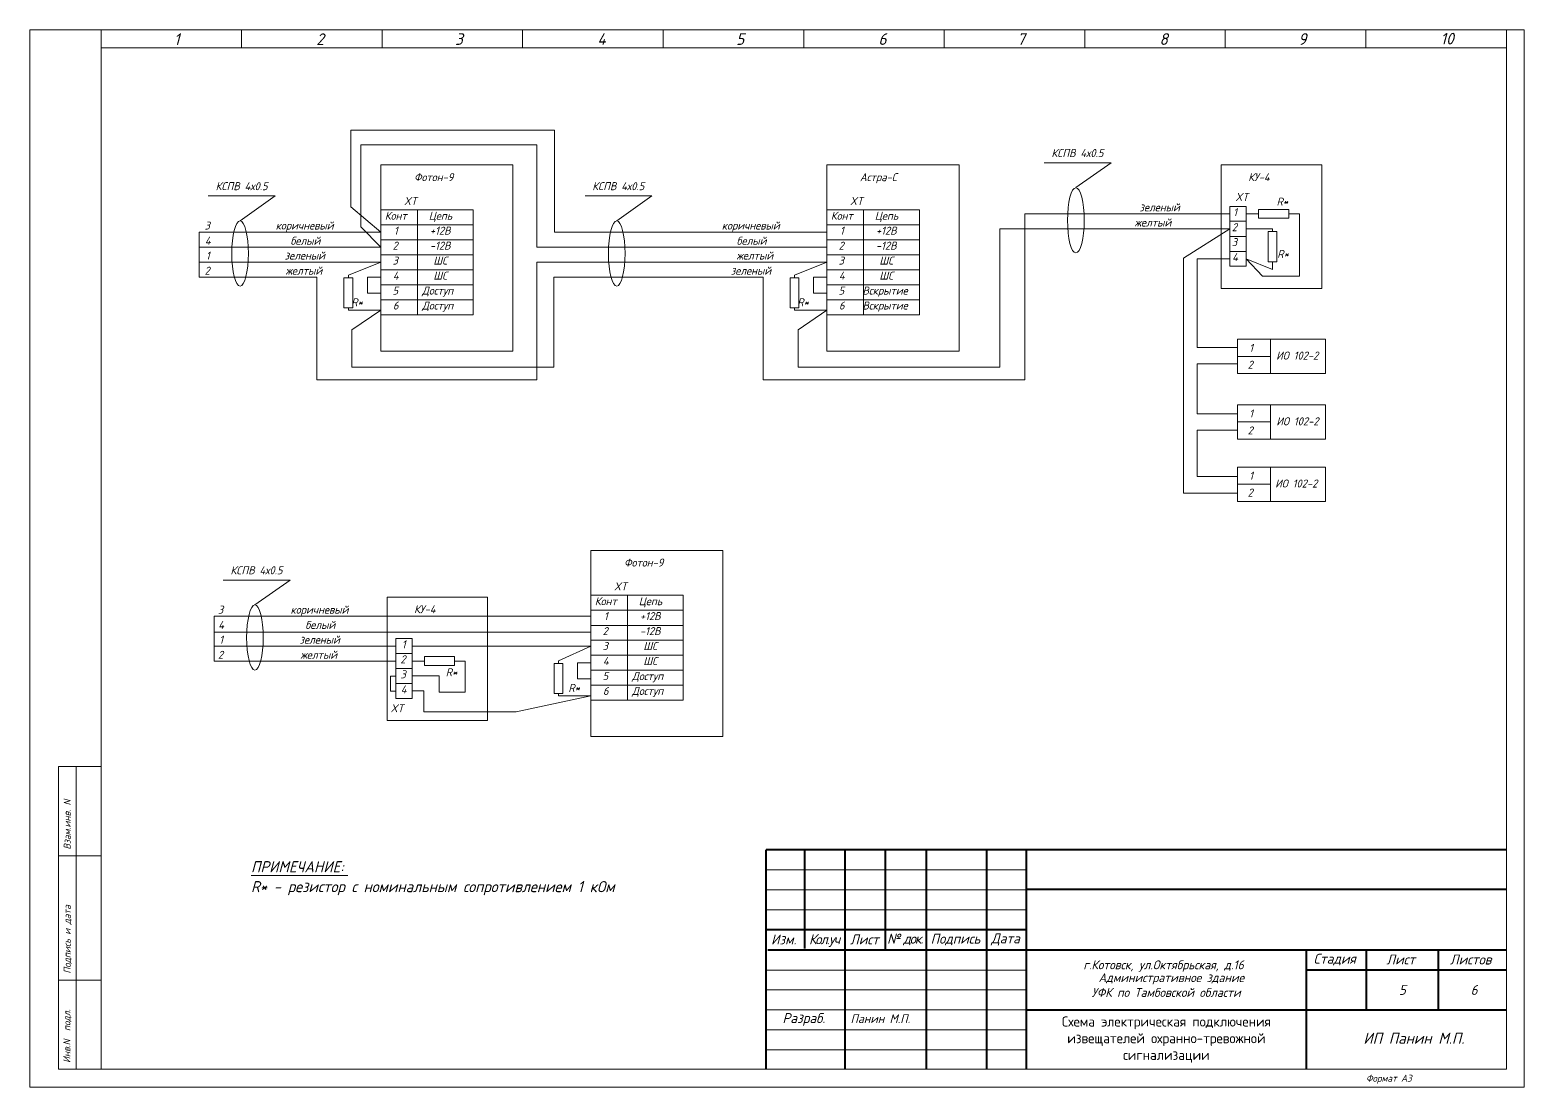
# Model space of a CAD drawing. Header units: inches. Extents: x -24 to 3888, y 393 to 1828.
# Drawn here: x 12.1 to 146.5, y 1161.6 to 1256.7 of the extents above; entities that cross this region are included whole.
import ezdxf

# ---------------------------------------------------------------- set-up
doc = ezdxf.new("R2010")
doc.units = ezdxf.units.IN
doc.header["$MEASUREMENT"] = 0
doc.linetypes.add('Caddy_Solid', pattern=[0])
doc.layers.add('DESC', color=7, linetype='Continuous')
doc.styles.get("Standard").update_dxf_attribs({"font": 'GOST_Common Italic_0.ttf'})

msp = doc.modelspace()

# ---------------------------------------------------------------- linework, layer by layer
at = {"layer": 'DESC', "linetype": 'Caddy_Solid', "lineweight": 15}
for p, q in [((18.46, 1255.08), (18.46, 1256.68)), ((31.1, 1255.08), (31.1, 1256.68)), ((43.74, 1255.08), (43.74, 1256.68)), ((56.38, 1255.08), (56.38, 1256.68)), ((69.02, 1255.08), (69.02, 1256.68)), ((81.66, 1255.08), (81.66, 1256.68)), ((94.3, 1255.08), (94.3, 1256.68)), ((106.94, 1255.08), (106.94, 1256.68)), ((119.58, 1255.08), (119.58, 1256.68)), ((132.22, 1255.08), (132.22, 1256.68)), ((144.86, 1255.08), (144.86, 1256.68)), ((18.46, 1255.06), (144.86, 1255.06)), ((18.46, 1255.06), (18.46, 1163.24)), ((144.86, 1255.06), (144.86, 1163.24)), ((14.62, 1163.26), (14.62, 1190.46)), ((14.62, 1190.46), (18.46, 1190.46)), ((16.22, 1190.46), (16.22, 1163.26)), ((14.62, 1182.44), (18.46, 1182.44)), ((14.62, 1171.26), (18.46, 1171.26)), ((144.86, 1163.24), (14.62, 1163.24))]:
    msp.add_line(p, q, dxfattribs=at)
at = {"layer": 'DESC', "color": 0, "lineweight": 15}
for p, q in [((40.92, 1240.77), (40.92, 1247.67)), ((40.92, 1247.67), (59.23, 1247.67)), ((59.23, 1247.67), (59.23, 1238.5)), ((41.84, 1238.98), (41.84, 1246.36)), ((41.84, 1246.36), (57.65, 1246.36)), ((57.65, 1246.36), (57.65, 1237.14)), ((109.31, 1244.73), (103.28, 1244.73)), ((106.14, 1242.5), (109.31, 1244.73)), ((34.13, 1241.75), (28.1, 1241.75)), ((30.96, 1239.51), (34.13, 1241.75)), ((43.63, 1238.5), (40.92, 1240.77)), ((68.01, 1241.75), (61.99, 1241.75)), ((64.84, 1239.51), (68.01, 1241.75)), ((120, 1240.81), (121.46, 1240.81)), ((120, 1240.81), (120, 1235.43)), ((121.46, 1240.81), (121.46, 1239.47)), ((125.29, 1240.53), (122.57, 1240.53)), ((122.57, 1240.53), (122.57, 1239.75)), ((125.29, 1239.75), (125.29, 1240.53)), ((43.63, 1240.49), (46.91, 1240.49)), ((46.91, 1240.49), (46.91, 1239.15)), ((46.91, 1240.49), (51.93, 1240.49)), ((51.93, 1240.49), (51.93, 1239.15)), ((83.75, 1240.49), (87.03, 1240.49)), ((87.03, 1240.49), (87.03, 1239.15)), ((87.03, 1240.49), (92.06, 1240.49)), ((92.06, 1240.49), (92.06, 1239.15)), ((101.56, 1225.23), (101.56, 1240.14)), ((101.56, 1240.14), (108.5, 1240.14)), ((120, 1240.14), (108.5, 1240.14)), ((121.46, 1239.47), (120, 1239.47)), ((120, 1239.47), (121.46, 1239.47)), ((122.38, 1240.14), (121.46, 1240.14)), ((121.46, 1239.47), (121.46, 1238.12)), ((122.57, 1240.14), (122.38, 1240.14)), ((122.57, 1239.75), (125.29, 1239.75)), ((125.29, 1240.14), (125.53, 1240.14)), ((125.53, 1240.14), (126.25, 1240.14)), ((126.25, 1240.14), (126.25, 1234.55)), ((43.63, 1238.5), (27.29, 1238.5)), ((27.29, 1238.5), (27.29, 1234.45)), ((43.63, 1237.14), (41.84, 1238.98)), ((46.91, 1239.15), (43.63, 1239.15)), ((43.63, 1239.15), (46.91, 1239.15)), ((51.93, 1239.15), (46.91, 1239.15)), ((46.91, 1239.15), (46.91, 1237.8)), ((46.91, 1239.15), (51.93, 1239.15)), ((51.93, 1239.15), (51.93, 1237.8)), ((59.23, 1238.5), (72.26, 1238.5)), ((83.75, 1238.5), (72.26, 1238.5)), ((87.03, 1239.15), (83.75, 1239.15)), ((83.75, 1239.15), (87.03, 1239.15)), ((92.06, 1239.15), (87.03, 1239.15)), ((87.03, 1239.15), (87.03, 1237.8)), ((87.03, 1239.15), (92.06, 1239.15)), ((92.06, 1239.15), (92.06, 1237.8)), ((99.29, 1226.37), (99.29, 1238.78)), ((99.29, 1238.78), (108.5, 1238.78)), ((120, 1238.78), (108.5, 1238.78)), ((120, 1238.78), (115.81, 1236.17)), ((121.46, 1238.12), (120, 1238.12)), ((120, 1238.12), (121.46, 1238.12)), ((121.46, 1238.79), (123.83, 1238.79)), ((121.46, 1238.12), (121.46, 1236.77)), ((124.22, 1238.56), (123.44, 1238.56)), ((123.44, 1238.56), (123.44, 1235.84)), ((123.83, 1238.79), (123.83, 1238.73)), ((123.83, 1238.56), (123.83, 1238.74)), ((124.22, 1235.84), (124.22, 1238.56)), ((43.63, 1237.14), (27.29, 1237.14)), ((46.91, 1237.8), (43.63, 1237.8)), ((43.63, 1237.8), (46.91, 1237.8)), ((51.93, 1237.8), (46.91, 1237.8)), ((46.91, 1237.8), (46.91, 1236.46)), ((46.91, 1237.8), (51.93, 1237.8)), ((51.93, 1237.8), (51.93, 1236.46)), ((57.65, 1237.14), (72.65, 1237.14)), ((83.75, 1237.14), (72.26, 1237.14)), ((87.03, 1237.8), (83.75, 1237.8)), ((83.75, 1237.8), (87.03, 1237.8)), ((92.06, 1237.8), (87.03, 1237.8)), ((87.03, 1237.8), (87.03, 1236.46)), ((87.03, 1237.8), (92.06, 1237.8)), ((92.06, 1237.8), (92.06, 1236.46)), ((121.46, 1236.77), (120, 1236.77)), ((120, 1236.77), (121.46, 1236.77)), ((121.46, 1236.77), (121.46, 1235.43)), ((43.63, 1235.81), (27.29, 1235.81)), ((40.71, 1234.64), (43.63, 1235.81)), ((46.91, 1236.46), (43.63, 1236.46)), ((43.63, 1236.46), (46.91, 1236.46)), ((51.93, 1236.46), (46.91, 1236.46)), ((46.91, 1236.46), (46.91, 1235.11)), ((46.91, 1236.46), (51.93, 1236.46)), ((51.93, 1236.46), (51.93, 1235.11)), ((57.65, 1225.23), (57.65, 1235.81)), ((57.65, 1235.81), (72.26, 1235.81)), ((83.75, 1235.81), (72.26, 1235.81)), ((80.83, 1234.64), (83.75, 1235.81)), ((87.03, 1236.46), (83.75, 1236.46)), ((83.75, 1236.46), (87.03, 1236.46)), ((92.06, 1236.46), (87.03, 1236.46)), ((87.03, 1236.46), (87.03, 1235.11)), ((87.03, 1236.46), (92.06, 1236.46)), ((92.06, 1236.46), (92.06, 1235.11)), ((115.81, 1236.17), (115.81, 1215.04)), ((117.06, 1228.12), (117.06, 1236.1)), ((117.06, 1236.1), (120, 1236.1)), ((120, 1235.43), (121.46, 1235.43)), ((122.94, 1234.55), (121.46, 1236.1)), ((123.83, 1235.14), (121.46, 1236.1)), ((123.44, 1235.84), (124.22, 1235.84)), ((123.83, 1235.84), (123.83, 1235.6)), ((123.83, 1235.6), (123.83, 1235.14)), ((37.88, 1234.45), (27.29, 1234.45)), ((37.88, 1234.45), (37.88, 1225.23)), ((40.31, 1234.4), (40.31, 1231.68)), ((41.1, 1234.4), (40.31, 1234.4)), ((40.71, 1234.4), (40.71, 1234.64)), ((41.1, 1231.68), (41.1, 1234.4)), ((43.63, 1234.45), (42.41, 1234.45)), ((42.41, 1234.45), (42.41, 1233)), ((46.91, 1235.11), (43.63, 1235.11)), ((43.63, 1235.11), (46.91, 1235.11)), ((51.93, 1235.11), (46.91, 1235.11)), ((46.91, 1235.11), (46.91, 1233.76)), ((46.91, 1235.11), (51.93, 1235.11)), ((51.93, 1235.11), (51.93, 1233.76)), ((59.17, 1226.37), (59.17, 1234.45)), ((59.17, 1234.45), (72.26, 1234.45)), ((78, 1234.45), (72.26, 1234.45)), ((78, 1234.45), (78, 1225.23)), ((80.44, 1234.4), (80.44, 1231.68)), ((81.22, 1234.4), (80.44, 1234.4)), ((80.83, 1234.4), (80.83, 1234.64)), ((81.22, 1231.68), (81.22, 1234.4)), ((83.75, 1234.45), (82.54, 1234.45)), ((82.54, 1234.45), (82.54, 1233)), ((87.03, 1235.11), (83.75, 1235.11)), ((83.75, 1235.11), (87.03, 1235.11)), ((92.06, 1235.11), (87.03, 1235.11)), ((87.03, 1235.11), (87.03, 1233.76)), ((87.03, 1235.11), (92.06, 1235.11)), ((92.06, 1235.11), (92.06, 1233.76)), ((126.25, 1234.55), (122.94, 1234.55)), ((42.41, 1233), (43.63, 1233)), ((46.91, 1233.76), (43.63, 1233.76)), ((43.63, 1233.76), (46.91, 1233.76)), ((51.93, 1233.76), (46.91, 1233.76)), ((46.91, 1233.76), (46.91, 1232.42)), ((46.91, 1233.76), (51.93, 1233.76)), ((51.93, 1233.76), (51.93, 1232.42)), ((82.54, 1233), (83.75, 1233)), ((87.03, 1233.76), (83.75, 1233.76)), ((83.75, 1233.76), (87.03, 1233.76)), ((92.06, 1233.76), (87.03, 1233.76)), ((87.03, 1233.76), (87.03, 1232.42)), ((87.03, 1233.76), (92.06, 1233.76)), ((92.06, 1233.76), (92.06, 1232.42)), ((40.31, 1231.68), (41.1, 1231.68)), ((40.71, 1231.68), (40.71, 1231.49)), ((40.71, 1231.49), (43.63, 1231.49)), ((43.63, 1231.49), (41.02, 1229.73)), ((46.91, 1232.42), (43.63, 1232.42)), ((43.63, 1232.42), (46.91, 1232.42)), ((51.93, 1232.42), (46.91, 1232.42)), ((46.91, 1232.42), (46.91, 1231.07)), ((46.91, 1232.42), (51.93, 1232.42)), ((51.93, 1232.42), (51.93, 1231.07)), ((80.44, 1231.68), (81.22, 1231.68)), ((80.83, 1231.68), (80.83, 1231.49)), ((80.83, 1231.49), (83.75, 1231.49)), ((83.75, 1231.49), (81.15, 1229.73)), ((87.03, 1232.42), (83.75, 1232.42)), ((83.75, 1232.42), (87.03, 1232.42)), ((92.06, 1232.42), (87.03, 1232.42)), ((87.03, 1232.42), (87.03, 1231.07)), ((87.03, 1232.42), (92.06, 1232.42)), ((92.06, 1232.42), (92.06, 1231.07)), ((46.91, 1231.07), (43.63, 1231.07)), ((51.93, 1231.07), (46.91, 1231.07)), ((87.03, 1231.07), (83.75, 1231.07)), ((92.06, 1231.07), (87.03, 1231.07)), ((41.02, 1229.73), (41.02, 1226.37)), ((81.15, 1229.73), (81.15, 1226.37)), ((120.67, 1228.12), (117.06, 1228.12)), ((120.67, 1227.33), (123.64, 1227.33)), ((41.02, 1226.37), (59.17, 1226.37)), ((81.15, 1226.37), (99.29, 1226.37)), ((117.06, 1222.16), (117.06, 1226.66)), ((117.06, 1226.66), (120.67, 1226.66)), ((37.88, 1225.23), (57.65, 1225.23)), ((78, 1225.23), (101.56, 1225.23)), ((120.67, 1222.16), (117.06, 1222.16)), ((117.06, 1216.52), (117.06, 1220.7)), ((117.06, 1220.7), (120.67, 1220.7)), ((120.67, 1221.43), (123.64, 1221.43)), ((120.67, 1216.52), (117.06, 1216.52)), ((115.81, 1215.04), (120.67, 1215.04)), ((120.67, 1215.84), (123.64, 1215.84)), ((35.46, 1207.22), (29.44, 1207.22)), ((32.3, 1204.98), (35.46, 1207.22)), ((62.52, 1205.85), (65.8, 1205.85)), ((65.8, 1205.85), (65.8, 1204.5)), ((65.8, 1205.85), (70.82, 1205.85)), ((70.82, 1205.85), (70.82, 1204.5)), ((65.8, 1204.5), (62.52, 1204.5)), ((62.52, 1204.5), (65.8, 1204.5)), ((70.82, 1204.5), (65.8, 1204.5)), ((65.8, 1204.5), (65.8, 1203.15)), ((65.8, 1204.5), (70.82, 1204.5)), ((70.82, 1204.5), (70.82, 1203.15)), ((62.52, 1203.97), (28.63, 1203.97)), ((28.63, 1203.97), (28.63, 1199.92)), ((65.8, 1203.15), (62.52, 1203.15)), ((62.52, 1203.15), (65.8, 1203.15)), ((70.82, 1203.15), (65.8, 1203.15)), ((65.8, 1203.15), (65.8, 1201.81)), ((65.8, 1203.15), (70.82, 1203.15)), ((70.82, 1203.15), (70.82, 1201.81)), ((62.52, 1202.53), (28.63, 1202.53)), ((44.97, 1201.96), (46.43, 1201.96)), ((44.97, 1201.96), (44.97, 1196.58)), ((46.43, 1201.96), (46.43, 1200.62)), ((65.8, 1201.81), (62.52, 1201.81)), ((62.52, 1201.81), (65.8, 1201.81)), ((70.82, 1201.81), (65.8, 1201.81)), ((65.8, 1201.81), (65.8, 1200.46)), ((65.8, 1201.81), (70.82, 1201.81)), ((70.82, 1201.81), (70.82, 1200.46)), ((44.97, 1201.28), (28.63, 1201.28)), ((46.43, 1200.62), (44.97, 1200.62)), ((44.97, 1200.62), (46.43, 1200.62)), ((46.43, 1201.29), (62.52, 1201.29)), ((46.43, 1200.62), (46.43, 1199.27)), ((50.26, 1200.34), (47.54, 1200.34)), ((47.54, 1200.34), (47.54, 1199.55)), ((50.26, 1199.55), (50.26, 1200.34)), ((59.6, 1199.97), (62.52, 1201.29)), ((65.8, 1200.46), (62.52, 1200.46)), ((62.52, 1200.46), (65.8, 1200.46)), ((70.82, 1200.46), (65.8, 1200.46)), ((65.8, 1200.46), (65.8, 1199.11)), ((65.8, 1200.46), (70.82, 1200.46)), ((70.82, 1200.46), (70.82, 1199.11)), ((44.97, 1199.92), (28.63, 1199.92)), ((46.43, 1199.27), (44.97, 1199.27)), ((44.97, 1199.27), (46.43, 1199.27)), ((47.35, 1199.94), (46.43, 1199.94)), ((46.43, 1199.27), (46.43, 1197.92)), ((47.54, 1199.94), (47.35, 1199.94)), ((47.54, 1199.55), (50.26, 1199.55)), ((50.26, 1199.94), (50.5, 1199.94)), ((50.5, 1199.94), (51.22, 1199.94)), ((51.22, 1199.94), (51.22, 1197.15)), ((59.2, 1199.73), (59.2, 1197.01)), ((59.99, 1199.73), (59.2, 1199.73)), ((59.6, 1199.73), (59.6, 1199.97)), ((59.99, 1197.01), (59.99, 1199.73)), ((62.52, 1199.78), (61.3, 1199.78)), ((61.3, 1199.78), (61.3, 1198.34)), ((65.8, 1199.11), (62.52, 1199.11)), ((62.52, 1199.11), (65.8, 1199.11)), ((70.82, 1199.11), (65.8, 1199.11)), ((65.8, 1199.11), (65.8, 1197.77)), ((65.8, 1199.11), (70.82, 1199.11)), ((70.82, 1199.11), (70.82, 1197.77)), ((44.97, 1198.57), (44.48, 1198.57)), ((44.48, 1198.57), (44.48, 1197.22)), ((46.43, 1197.92), (44.97, 1197.92)), ((44.97, 1197.92), (46.43, 1197.92)), ((48.86, 1198.6), (46.43, 1198.6)), ((46.43, 1197.92), (46.43, 1196.58)), ((48.86, 1197.15), (48.86, 1198.6)), ((61.3, 1198.34), (62.52, 1198.34)), ((65.8, 1197.77), (62.52, 1197.77)), ((62.52, 1197.77), (65.8, 1197.77)), ((70.82, 1197.77), (65.8, 1197.77)), ((65.8, 1197.77), (65.8, 1196.42)), ((65.8, 1197.77), (70.82, 1197.77)), ((70.82, 1197.77), (70.82, 1196.42)), ((44.48, 1197.22), (44.97, 1197.22)), ((44.97, 1196.58), (46.43, 1196.58)), ((46.43, 1197.25), (47.5, 1197.25)), ((47.5, 1197.25), (47.5, 1195.36)), ((51.22, 1197.15), (48.86, 1197.15)), ((55.8, 1195.36), (62.52, 1196.82)), ((59.2, 1197.01), (59.99, 1197.01)), ((59.6, 1197.01), (59.6, 1196.82)), ((59.6, 1196.82), (62.52, 1196.82)), ((65.8, 1196.42), (62.52, 1196.42)), ((70.82, 1196.42), (65.8, 1196.42)), ((47.5, 1195.36), (55.8, 1195.36)), ((31.95, 1180.65), (40.67, 1180.65))]:
    msp.add_line(p, q, dxfattribs=at)
at = {"layer": 'DESC', "color": 7, "lineweight": 15}
for p, q in [((78.28, 1181.18), (101.68, 1181.18)), ((78.28, 1179.38), (101.68, 1179.38)), ((78.28, 1170.38), (101.68, 1170.38)), ((78.28, 1168.58), (101.68, 1168.58)), ((78.28, 1166.78), (101.68, 1166.78)), ((78.26, 1164.98), (101.68, 1164.98))]:
    msp.add_line(p, q, dxfattribs=at)
at = {"layer": 'DESC', "color": 7, "linetype": 'Continuous', "lineweight": 15}
for p, q in [((78.35, 1177.58), (101.71, 1177.58)), ((78.35, 1172.14), (101.61, 1172.14))]:
    msp.add_line(p, q, dxfattribs=at)
at = {"layer": 'DESC', "lineweight": 15}
msp.add_lwpolyline([(12.06, 1161.64), (146.46, 1161.64), (146.46, 1256.68), (12.06, 1256.68)], close=True, dxfattribs=at)
at = {"layer": 'DESC', "color": 0, "lineweight": 15}
for points in [[(43.63, 1244.54), (55.5, 1244.54), (55.5, 1227.8), (43.63, 1227.8)], [(83.75, 1244.54), (95.63, 1244.54), (95.63, 1227.8), (83.75, 1227.8)], [(119.22, 1233.44), (128.26, 1233.44), (128.26, 1244.54), (119.22, 1244.54)], [(120.67, 1228.88), (128.6, 1228.88), (128.6, 1225.79), (120.67, 1225.79)], [(120.67, 1228.88), (123.64, 1228.88), (123.64, 1225.79), (120.67, 1225.79)], [(120.67, 1222.97), (128.6, 1222.97), (128.6, 1219.88), (120.67, 1219.88)], [(120.67, 1222.97), (123.64, 1222.97), (123.64, 1219.88), (120.67, 1219.88)], [(120.67, 1217.38), (128.6, 1217.38), (128.6, 1214.29), (120.67, 1214.29)], [(120.67, 1217.38), (123.64, 1217.38), (123.64, 1214.29), (120.67, 1214.29)], [(62.52, 1209.89), (74.39, 1209.89), (74.39, 1193.15), (62.52, 1193.15)], [(44.19, 1194.59), (53.23, 1194.59), (53.23, 1205.69), (44.19, 1205.69)]]:
    msp.add_lwpolyline(points, close=True, dxfattribs=at)
at = {"layer": 'DESC', "color": 7, "lineweight": 15}
for points, const_width in [([(78.28, 1182.98), (144.86, 1182.98)], 0.18), ([(78.28, 1182.98), (78.28, 1163.24)], 0.18), ([(85.38, 1182.98), (85.38, 1163.24)], 0.18), ([(92.68, 1182.98), (92.68, 1163.24)], 0.18), ([(98.11, 1182.93), (98.11, 1163.24)], 0.18), ([(101.68, 1182.98), (101.68, 1163.24)], 0.18), ([(101.69, 1179.41), (144.86, 1179.41)], 0.18), ([(78.28, 1175.78), (101.68, 1175.78)], 0.18), ([(126.88, 1173.95), (126.88, 1163.24)], 0.18), ([(132.28, 1173.95), (132.28, 1168.58)], 0.18), ([(101.68, 1172.18), (101.68, 1172.18)], 0.072), ([(126.88, 1172.18), (144.86, 1172.18)], 0.18), ([(101.68, 1168.58), (144.86, 1168.58)], 0.18)]:
    msp.add_lwpolyline(points, dxfattribs=dict(at, const_width=const_width))
at = {"layer": 'DESC', "color": 7, "linetype": 'Continuous', "lineweight": 15, "const_width": 0.18}
for points in [[(81.76, 1174.07), (81.76, 1182.98)], [(89, 1173.97), (89, 1182.98)], [(78.41, 1173.97), (144.86, 1173.97)]]:
    msp.add_lwpolyline(points, dxfattribs=at)
at = {"layer": 'DESC', "linetype": 'Continuous', "lineweight": 15, "const_width": 0.18}
msp.add_lwpolyline([(138.74, 1173.97), (138.74, 1168.58)], dxfattribs=at)
at = {"layer": 'DESC', "color": 0, "lineweight": 15}
for centre in [(106.14, 1239.56), (30.96, 1236.58), (64.84, 1236.58), (32.3, 1202.05)]:
    msp.add_ellipse(centre, major_axis=(0, -2.93), ratio=0.255671, dxfattribs=at)

# ---------------------------------------------------------------- texts
at = {"layer": 'DESC', "lineweight": 15}
for s, height, p in [('1', 1.05, (25.02, 1255.32)), ('2', 1.05, (37.82, 1255.32)), ('3', 1.05, (50.3, 1255.33)), ('4', 1.05, (63.1, 1255.33)), ('5', 1.05, (75.58, 1255.33)), ('6', 1.05, (88.38, 1255.33)), ('7', 1.05, (100.86, 1255.33)), ('8', 1.05, (113.66, 1255.33)), ('9', 1.05, (126.14, 1255.33)), ('10', 1.048, (138.94, 1255.37)), ('Формат А3', 0.629, (132.24, 1162.12))]:
    msp.add_text(s, height=height, dxfattribs=at).set_placement(p)
for s, p in [('Взам.инв. N', (15.73, 1182.99)), ('Подпись и дата', (15.73, 1171.84)), ('Инв.N  подл.', (15.7, 1163.81))]:
    msp.add_text(s, height=0.6288, rotation=90, dxfattribs=at).set_placement(p)
at = {"layer": 'DESC', "color": 0, "lineweight": 15, "attachment_point": 1}
for s, width, heights, insert, char_height in [('КСПВ 4х0.5', 11.8019, [0.819], (103.94, 1245.97), 0.72), ('\\pi2.981;Фотон-9', 9.8953, [1.61], (43.63, 1243.8), 0.72), ('\\pi2.96136;Астра-С', 9.8953, [1.61], (83.75, 1243.8), 0.72), ('\\pi2.78066;КУ-4', 7.7595, [1.61], (118.86, 1243.8), 0.72), ('КСПВ 4х0.5', 7.3081, [1.09], (28.76, 1242.99), 0.72), ('КСПВ 4х0.5', 9.4651, [1.09], (62.64, 1242.99), 0.72), ('\\pi1.31405;XT', 2.603, [4.06], (119.17, 1242.02), 0.72), ('\\pi1.31405;XT', 2.603, [4.06], (44.39, 1241.66), 0.72), ('\\pi1.31405;XT', 2.603, [4.06], (84.51, 1241.66), 0.72), ('зеленый', 2.603, [0.786], (111.86, 1241.09), 0.72), ('\\pi1.17084;1', 2.603, [4.06], (119.12, 1240.65), 0.72), ('\\pi0.80102;R*', 2.603, [4.06], (123.39, 1241.6), 0.72), ('\\pi1.04621;3', 2.603, [0.786], (26.72, 1239.45), 0.72), ('\\pi-1.32761;коричневый', 2.603, [0.786], (35.49, 1239.45), 0.72), ('\\pi0.35132;Конт', 2.603, [4.06], (43.63, 1240.33), 0.72), ('\\pi1.02068;Цепь', 4.1599, [4.06], (46.91, 1240.33), 0.72), ('\\pi-1.32761;коричневый', 2.603, [0.786], (75.62, 1239.45), 0.72), ('\\pi0.35132;Конт', 2.603, [4.06], (83.75, 1240.33), 0.72), ('\\pi1.02068;Цепь', 4.1599, [4.06], (87.03, 1240.33), 0.72), ('\\pi-0.43252;желтый', 2.603, [0.786], (111.86, 1239.72), 0.72), ('\\pi1.04593;2', 2.603, [4.06], (119.12, 1239.3), 0.72), ('\\pi1.07921;4', 2.603, [0.786], (26.72, 1238.08), 0.72), ('белый', 2.603, [0.786], (35.49, 1238.08), 0.72), ('\\pi1.17084;1', 2.603, [4.06], (43.63, 1238.99), 0.72), ('\\pi1.12649;+12В', 4.1599, [4.06], (46.91, 1238.99), 0.72), ('белый', 2.603, [0.786], (75.62, 1238.08), 0.72), ('\\pi1.17084;1', 2.603, [4.06], (83.75, 1238.99), 0.72), ('\\pi1.12649;+12В', 4.1599, [4.06], (87.03, 1238.99), 0.72), ('\\pi1.04621;3', 2.603, [4.06], (119.12, 1237.96), 0.72), ('\\pi1.17084;1', 2.603, [0.786], (26.72, 1236.75), 0.72), ('\\pi-0.52088;зеленый', 2.603, [0.786], (35.49, 1236.75), 0.72), ('\\pi1.04593;2', 2.603, [4.06], (43.63, 1237.64), 0.72), ('\\pi1.12186;-12В', 4.1599, [4.06], (46.91, 1237.64), 0.72), ('желтый', 2.603, [0.786], (75.62, 1236.75), 0.72), ('\\pi1.04593;2', 2.603, [4.06], (83.75, 1237.64), 0.72), ('\\pi1.12186;-12В', 4.1599, [4.06], (87.03, 1237.64), 0.72), ('\\pi1.07921;4', 2.603, [4.06], (119.12, 1236.61), 0.72), ('\\pi0.80102;R*', 2.603, [4.06], (123.45, 1236.89), 0.72), ('\\pi1.04593;2', 2.603, [0.786], (26.72, 1235.39), 0.72), ('\\pi-0.43252;желтый', 2.603, [0.786], (35.49, 1235.39), 0.72), ('\\pi1.04621;3', 2.603, [4.06], (43.63, 1236.3), 0.72), ('\\pi1.43549;ШС', 4.1599, [4.06], (46.91, 1236.3), 0.72), ('\\pi-0.52088;зеленый', 2.603, [0.786], (75.62, 1235.39), 0.72), ('\\pi1.04621;3', 2.603, [4.06], (83.75, 1236.3), 0.72), ('\\pi1.43549;ШС', 4.1599, [4.06], (87.03, 1236.3), 0.72), ('\\pi1.07921;4', 2.603, [4.06], (43.63, 1234.95), 0.72), ('\\pi1.43549;ШС', 4.1599, [4.06], (46.91, 1234.95), 0.72), ('\\pi1.07921;4', 2.603, [4.06], (83.75, 1234.95), 0.72), ('\\pi1.43549;ШС', 4.1599, [4.06], (87.03, 1234.95), 0.72), ('\\pi0.80102;R*', 2.603, [4.06], (40.16, 1232.55), 0.72), ('\\pi1.04839;5', 2.603, [4.06], (43.63, 1233.6), 0.72), ('\\pi0.41768;Доступ', 4.1599, [4.06], (46.91, 1233.6), 0.72), ('\\pi0.80102;R*', 2.603, [4.06], (80.28, 1232.55), 0.72), ('\\pi1.04839;5', 2.603, [4.06], (83.75, 1233.6), 0.72), ('\\pi-0.08632;Вскрытие', 4.1599, [4.06], (87.03, 1233.6), 0.72), ('\\pi1.08384;6', 2.603, [4.06], (43.63, 1232.26), 0.72), ('\\pi0.41768;Доступ', 4.1599, [4.06], (46.91, 1232.26), 0.72), ('\\pi1.08384;6', 2.603, [4.06], (83.75, 1232.26), 0.72), ('\\pi-0.08632;Вскрытие', 4.1599, [4.06], (87.03, 1232.26), 0.72), ('\\pi1.17084;1', 2.603, [4.06], (120.56, 1228.45), 0.72), ('\\pi0.27252;ИО 102-2', 4.4347, [3.31], (123.88, 1227.76), 0.72), ('\\pi1.04593;2', 2.603, [4.06], (120.54, 1226.94), 0.72), ('\\pi1.17084;1', 2.603, [4.06], (120.56, 1222.55), 0.72), ('\\pi0.27252;ИО 102-2', 4.4347, [3.31], (123.9, 1221.85), 0.72), ('\\pi1.04593;2', 2.603, [4.06], (120.54, 1221.03), 0.72), ('\\pi1.17084;1', 2.603, [4.06], (120.56, 1216.96), 0.72), ('\\pi1.04593;2', 2.603, [4.06], (120.54, 1215.44), 0.72), ('\\pi0.27252;ИО 102-2', 4.4347, [3.31], (123.79, 1216.26), 0.72), ('\\pi2.981;Фотон-9', 9.8953, [1.61], (62.52, 1209.15), 0.72), ('\\pi1.31405;XT', 2.603, [4.06], (63.28, 1207.01), 0.72), ('\\pi0.35132;Конт', 2.603, [4.06], (62.52, 1205.68), 0.72), ('\\pi1.02068;Цепь', 4.1599, [4.06], (65.8, 1205.68), 0.72), ('\\pi1.04621;3', 2.603, [0.786], (27.92, 1204.92), 0.72), ('\\pi-1.32761;коричневый', 2.603, [0.786], (36.83, 1204.92), 0.72), ('\\pi2.78066;КУ-4', 7.7595, [1.61], (43.83, 1204.96), 0.72), ('\\pi1.17084;1', 2.603, [4.06], (62.52, 1204.34), 0.72), ('\\pi1.12649;+12В', 4.1599, [4.06], (65.8, 1204.34), 0.72), ('\\pi1.07921;4', 2.603, [0.786], (27.92, 1203.55), 0.72), ('белый', 2.603, [0.786], (36.83, 1203.55), 0.72), ('\\pi1.04593;2', 2.603, [4.06], (62.52, 1202.99), 0.72), ('\\pi1.12186;-12В', 4.1599, [4.06], (65.8, 1202.99), 0.72), ('\\pi1.17084;1', 2.603, [0.786], (27.92, 1202.22), 0.72), ('\\pi-0.52088;зеленый', 2.603, [0.786], (36.83, 1202.22), 0.72), ('\\pi1.17084;1', 2.603, [4.06], (44.34, 1201.8), 0.72), ('\\pi1.04621;3', 2.603, [4.06], (62.52, 1201.65), 0.72), ('\\pi1.43549;ШС', 4.1599, [4.06], (65.8, 1201.65), 0.72), ('\\pi1.04593;2', 2.603, [0.786], (27.92, 1200.86), 0.72), ('\\pi-0.43252;желтый', 2.603, [0.786], (36.83, 1200.86), 0.72), ('\\pi1.04593;2', 2.603, [4.06], (44.34, 1200.46), 0.72), ('\\pi1.07921;4', 2.603, [4.06], (62.52, 1200.3), 0.72), ('\\pi1.43549;ШС', 4.1599, [4.06], (65.8, 1200.3), 0.72), ('\\pi1.04621;3', 2.603, [4.06], (44.34, 1199.11), 0.72), ('\\pi0.80102;R*', 2.603, [4.06], (48.66, 1199.29), 0.72), ('\\pi1.04839;5', 2.603, [4.06], (62.52, 1198.95), 0.72), ('\\pi0.41768;Доступ', 4.1599, [4.06], (65.8, 1198.95), 0.72), ('\\pi1.07921;4', 2.603, [4.06], (44.34, 1197.76), 0.72), ('\\pi0.80102;R*', 2.603, [4.06], (59.69, 1197.88), 0.72), ('\\pi1.08384;6', 2.603, [4.06], (62.52, 1197.61), 0.72), ('\\pi0.41768;Доступ', 4.1599, [4.06], (65.8, 1197.61), 0.72), ('\\pi1.31405;XT', 2.603, [4.06], (43.19, 1196.06), 0.72), ('ПРИМЕЧАНИЕ:', 12.0546, [0.819], (31.95, 1181.95), 1), ('R* - резистор с номинальным сопротивлением 1 кОм', 34.4536, [0.857], (31.95, 1180.16), 1), ('\\pi21.61715;г.Котовск, ул.Октябрьская, д.16', 59.1919, [0], (85.2, 1173.03), 0.8), ('\\pi22.62291; Административное здание \\P\\pi22.49473;УФК по Тамбовской области', 59.1919, [0], (85.07, 1171.88), 0.8)]:
    msp.add_mtext_dynamic_manual_height_columns(s, width=width, gutter_width=1, heights=heights, dxfattribs=dict(at, insert=insert, char_height=char_height))
at = {"layer": 'DESC', "color": 0, "lineweight": 15}
note = msp.add_mtext_dynamic_manual_height_columns('КСПВ ', width=4.7916, gutter_width=1, heights=[0.819, 0], dxfattribs=dict(at, insert=(30.1, 1208.46), char_height=0.72, attachment_point=1))
for column, words in zip(note.columns.linked_columns, ['4х0.5']):
    column.text = words
at = {"layer": 'DESC', "color": 0, "lineweight": 15, "char_height": 0.9, "attachment_point": 5}
for s, insert, width in [('Изм.', (79.86, 1174.91), 3.4805), ('{\\T0.85;Кол.уч}', (83.5, 1174.81), 3.6119), ('Лист', (87.12, 1174.91), 3.6273), ('{\\T0.85;№ док.}', (90.77, 1174.91), 3.6803), ('Подпись', (95.31, 1174.91), 5.4), ('Дата', (99.81, 1174.91), 3.6), ('Стадия', (129.42, 1173.11), 5.4), ('Лист', (135.36, 1173.11), 6.48), ('Листов', (141.65, 1173.11), 6.0943), ('5', (135.51, 1170.38), 6.4543), ('6', (141.96, 1170.38), 6.4543), ('Разраб.', (81.67, 1167.72), 7.0924)]:
    msp.add_mtext(s, dxfattribs=dict(at, insert=insert, width=width))
at = {"layer": 'DESC', "lineweight": 15, "attachment_point": 5}
for s, insert, char_height, width in [('Панин М.П.', (88.55, 1167.79), 0.787, 6.3), ('{\\fGOST Common|b0|i0|c204|p34;Схема электрическая подключения извещателей охранно-тревожной сигнализации}', (114.28, 1165.91), 0.9, 25.2)]:
    msp.add_mtext(s, dxfattribs=dict(at, insert=insert, char_height=char_height, width=width))
at = {"layer": 'DESC', "lineweight": 15, "insert": (127.19, 1166.53), "char_height": 1, "attachment_point": 1}
msp.add_mtext_dynamic_manual_height_columns('\\pi4.80835;ИП Панин М.П.', width=17.9743, gutter_width=1, heights=[1.74], dxfattribs=at)

doc.saveas('drawing.dxf')
